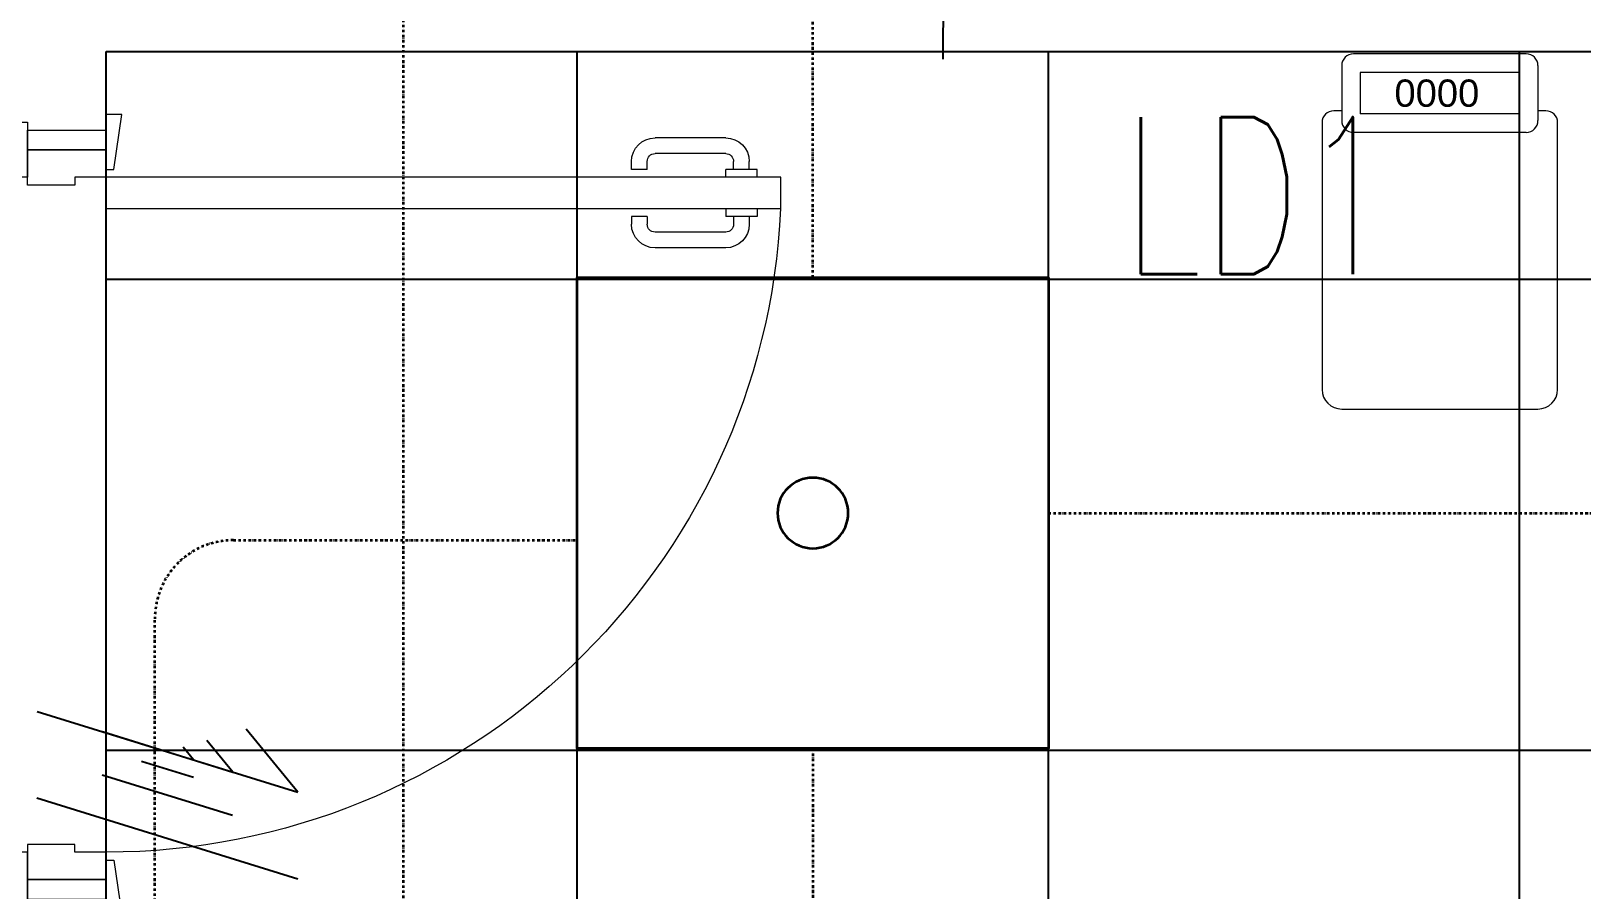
# Model space of a CAD drawing. Extents: x -12260 to 184725, y -29287 to 19916.
# Drawn here: x 44680 to 46654, y -10607 to -9514 of the extents above; entities that cross this region are included whole.
import ezdxf
from ezdxf.enums import TextEntityAlignment as Align

# ---------------------------------------------------------------- set-up
doc = ezdxf.new("R2010")
doc.units = 0
doc.header["$LTSCALE"] = 0.25
doc.linetypes.add('DASHDOT', pattern=[25.4, 12.7, -6.35, 0, -6.35])
doc.layers.add('01-First Floor-FUR$0$FALSE CEILING', color=251, linetype='Continuous')
for name, color, linetype, lineweight in [('01-First Floor-FUR$0$LOADING', 253, 'Continuous', 5), ('01-First Floor-FUR$0$Walls', 251, 'Continuous', 5), ('01-First Floor-FUR$0$Wooden Joinery', 251, 'Continuous', 5), ('E-LITE-CIRC-NUMB', 6, 'Continuous', 25), ('E-LITE-CLNG', 150, 'Continuous', 35), ('E-LITE-CLNG-CNDT', 6, 'DASHDOT', 35), ('E-LITE-CTRL', 6, 'Continuous', 25), ('E-LITE-IDEN', 6, 'Continuous', 25), ('E-POWR-WIRE', 6, 'Continuous', 25), ('E-POWR-WIRE @ 100', 6, 'Continuous', 25), ('E-POWR-WIRE @ 20', 6, 'Continuous', 25), ('E-POWR-WIRE @ 50', 6, 'Continuous', 25)]:
    doc.layers.add(name, color=color, linetype=linetype, lineweight=lineweight)
doc.styles.add('01-First Floor-FUR$0$Standard', font='arial.ttf')
doc.styles.add('DC_SIMPLEX', font='SIMPLEX.shx', dxfattribs={"width": 0.7})

# ---------------------------------------------------------------- blocks, each defined once
blk = doc.blocks.new('*U24')
blk.add_lwpolyline([(-300, 300), (-300, -300), (300, -300), (300, 300)], close=True)
blk.add_circle((0, 0), 45)
at = {"layer": 'E-LITE-CIRC-NUMB', "style": 'DC_SIMPLEX', "width": 0.7, "flags": 8}
blk.add_attdef('CIRCUIT', text='', height=200, rotation=0, dxfattribs=at).set_placement((-473.9, 300), align=Align.RIGHT)
at = {"layer": 'E-LITE-CTRL', "style": 'DC_SIMPLEX', "width": 0.7, "flags": 8}
blk.add_attdef('CONTROL', (1118.9, -935), '', height=200, rotation=360, dxfattribs=at)
at = {"layer": 'E-LITE-IDEN', "style": 'DC_SIMPLEX', "width": 0.7, "flags": 8}
blk.add_attdef('TYPE', (460.4, 457.6), '', height=200, rotation=360, dxfattribs=at)
blk = doc.blocks.new('*U43')
for p, q in [((-1.658, 1.617), (1.663, 0.587)), ((-1.66, 0.515), (1.66, -0.515)), ((-1.663, -0.587), (1.658, -1.617)), ((1.659, -1.078), (1.657, -2.157))]:
    blk.add_line(p, q)
at = {"const_width": 0.414}
blk.add_lwpolyline([(1.278, -0.19, 1), (1.277, -0.604, 1)], format="xyb", close=True, dxfattribs=at)
blk = doc.blocks.new('*U790')
at = {"layer": 'E-POWR-WIRE @ 100', "xscale": 100, "yscale": 100, "zscale": 100}
blk.add_blockref('*U43', (45676.1, -9334, -0.1), dxfattribs=at)
at = {"layer": 'E-POWR-WIRE @ 20', "xscale": 20, "yscale": 20, "zscale": 20}
blk.add_blockref('*U43', (45676.1, -9334, -0.1), dxfattribs=at)
at = {"layer": 'E-POWR-WIRE @ 50', "xscale": 50, "yscale": 50, "zscale": 50}
blk.add_blockref('*U43', (45676.1, -9334, -0.1), dxfattribs=at)
blk = doc.blocks.new('*U45')
for p, q in [((-1.66, 0.515), (1.66, -0.515)), ((1.66, -0.515), (1.001, 0.287)), ((-1.663, -0.587), (1.658, -1.617))]:
    blk.add_line(p, q)
blk = doc.blocks.new('*U820')
at = {"layer": 'E-POWR-WIRE @ 100', "xscale": 100, "yscale": 100, "zscale": 100}
blk.add_blockref('*U45', (44854.2, -10432.1), dxfattribs=at)
at = {"layer": 'E-POWR-WIRE @ 20', "xscale": 20, "yscale": 20, "zscale": 20}
blk.add_blockref('*U45', (44854.2, -10432.1), dxfattribs=at)
at = {"layer": 'E-POWR-WIRE @ 50', "xscale": 50, "yscale": 50, "zscale": 50}
blk.add_blockref('*U45', (44854.2, -10432.1), dxfattribs=at)
blk = doc.blocks.new('01-First Floor-FUR$0$A$C72370EFE')
at = {"layer": '01-First Floor-FUR$0$Wooden Joinery'}
for p, q in [((-0.01, -0.03), (-0.01, -0.07)), ((0, -0.03), (-0.01, -0.03)), ((0.04, -0.03), (0.05, -0.03)), ((0.05, -0.03), (0.05, -0.07)), ((-0.01, -0.04), (-0.02, -0.04)), ((0.05, -0.04), (0.06, -0.04)), ((-0.05, -0.07), (-0.05, -0.16)), ((-0.03, -0.07), (-0.03, -0.16)), ((-0.01, -0.06), (-0.02, -0.06)), ((0, -0.07), (-0.01, -0.07)), ((0.04, -0.07), (0.05, -0.07)), ((0.05, -0.06), (0.06, -0.06)), ((0.07, -0.07), (0.07, -0.16)), ((0.09, -0.07), (0.09, -0.16)), ((-0.01, -0.17), (-0.02, -0.17)), ((-0.01, -0.17), (-0.01, -0.19)), ((0.05, -0.17), (0.06, -0.17)), ((0.05, -0.17), (0.05, -0.19)), ((-0.01, -0.19), (-0.02, -0.19)), ((0.05, -0.19), (0.06, -0.19))]:
    blk.add_line(p, q, dxfattribs=at)
for centre, radius, start, end in [((-0.02, -0.07), 0.03, 90, 180), ((0.06, -0.07), 0.03, 0, 90), ((-0.02, -0.07), 0.01, 90, 180), ((0.06, -0.07), 0.01, 0, 90), ((-0.02, -0.16), 0.03, 180, 270), ((-0.02, -0.16), 0.01, 180, 270), ((0.06, -0.16), 0.01, 270, 0), ((0.06, -0.16), 0.03, 270, 0)]:
    blk.add_arc(centre, radius, start, end, dxfattribs=at)
blk = doc.blocks.new('01-First Floor-FUR$0$A$C5DAD61B4')
at = {"layer": '01-First Floor-FUR$0$Wooden Joinery'}
for points in [[(80, 959.1), (80, 969.1), (10, 979.1), (10, 959.1)], [(940, 959.1), (940, 969.1), (1010, 979.1), (1010, 959.1)], [(70, 859.1), (70, 849.1), (0, 839.1), (0, 859.1)], [(120, 859.1), (120, 0), (80, 0), (80, 859.1)], [(950, 859.1), (950, 849.1), (1020, 839.1), (1020, 859.1)]]:
    blk.add_lwpolyline(points, close=True, dxfattribs=at)
for points in [[(45, 859.1), (45, 959.1), (20, 959.1), (20, 859.1), (45, 859.1)], [(45, 859.1), (80, 859.1), (80, 899.1), (90, 899.1), (90, 959.1), (45, 959.1), (45, 859.1)], [(975, 859.1), (940, 859.1), (940, 899.1), (930, 899.1), (930, 959.1), (975, 959.1), (975, 859.1)], [(975, 859.1), (975, 959.1), (1000, 959.1), (1000, 859.1), (975, 859.1)]]:
    blk.add_lwpolyline(points, dxfattribs=at)
blk.add_arc((80, 859.1), 860, 272.666, 0, dxfattribs=at)
at = {"layer": '01-First Floor-FUR$0$Wooden Joinery', "xscale": 999.9999999998854, "yscale": 999.9999999998854, "zscale": 999.9999999998854, "rotation": 180}
blk.add_blockref('01-First Floor-FUR$0$A$C72370EFE', (120, 0), dxfattribs=at)
blk = doc.blocks.new('01-First Floor-FUR$0$HF13461A-P')
at = {"layer": '01-First Floor-FUR$0$LOADING'}
for p, q in [((0.0229, 0.4353), (0.0229, 0.3653)), ((0.2579, 0.4503), (0.0379, 0.4503)), ((0.2729, 0.4353), (0.2729, 0.3653)), ((0.2493, 0.4266), (0.0466, 0.4266)), ((0.0466, 0.4266), (0.0466, 0.3739)), ((0.2493, 0.4266), (0.2493, 0.3739)), ((0.0229, 0.3778), (0.0129, 0.3778)), ((0.2829, 0.3778), (0.2729, 0.3778)), ((-0.0021, 0.3628), (-0.0021, 0.0228)), ((0.2493, 0.3739), (0.0466, 0.3739)), ((0.2979, 0.0228), (0.2979, 0.3628)), ((0.2579, 0.3503), (0.0379, 0.3503)), ((0.0229, -0.0022), (0.2729, -0.0022))]:
    blk.add_line(p, q, dxfattribs=at)
for centre, radius, start, end in [((0.0379, 0.4353), 0.015, 90, 180), ((0.2579, 0.4353), 0.015, 0, 90), ((0.0129, 0.3628), 0.015, 90, 180), ((0.2829, 0.3628), 0.015, 0, 90), ((0.0379, 0.3653), 0.015, 180, 270), ((0.2579, 0.3653), 0.015, 270, 0), ((0.0229, 0.0228), 0.025, 180, 270), ((0.2729, 0.0228), 0.025, 270, 0)]:
    blk.add_arc(centre, radius, start, end, dxfattribs=at)
at = {"layer": '01-First Floor-FUR$0$LOADING', "style": '01-First Floor-FUR$0$Standard'}
blk.add_text('0000', height=0.03477, dxfattribs=at).set_placement((0.0901, 0.3829))
blk = doc.blocks.new('01-First Floor-FUR')
at = {"layer": '01-First Floor-FUR$0$FALSE CEILING', "linetype": 'Continuous'}
for p, q in [((45376, -12830), (45376, -9540)), ((45976, -12830), (45976, -9540)), ((46576, -12830), (46576, -9540)), ((44776, -9830), (48976, -9830)), ((44776, -10430), (48976, -10430))]:
    blk.add_line(p, q, dxfattribs=at)
at = {"layer": '01-First Floor-FUR$0$FALSE CEILING'}
blk.add_lwpolyline([(44776, -9540), (48976, -9540), (48976, -12830), (44776, -12830)], close=True, dxfattribs=at)
at = {"layer": '01-First Floor-FUR$0$Walls'}
for p, q in [((44776, -9540), (44776, -9640)), ((48976, -9540), (44776, -9540)), ((44676, -9640), (44776, -9640))]:
    blk.add_line(p, q, dxfattribs=at)
at = {"layer": '01-First Floor-FUR$0$LOADING', "lineweight": 0, "xscale": 1000, "yscale": 1000, "zscale": 1000}
blk.add_blockref('01-First Floor-FUR$0$HF13461A-P', (46326.7, -9993.2, -0.1), dxfattribs=at)
at = {"layer": '01-First Floor-FUR$0$Wooden Joinery', "xscale": -1, "rotation": 90}
blk.add_blockref('01-First Floor-FUR$0$A$C5DAD61B4', (45635.1, -9620), dxfattribs=at)

msp = doc.modelspace()

# ---------------------------------------------------------------- linework, layer by layer
at = {"layer": 'E-LITE-CLNG-CNDT', "color": 1}
msp.add_lwpolyline([(45376, -6740.1), (45204.4, -6839.2, 0.267949), (45154.4, -6925.8), (45154.4, -11835.9, 0.414214), (45254.4, -11935.9), (45376.1, -11935.9)], format="xyb", dxfattribs=at)
at = {"layer": 'E-LITE-CLNG-CNDT', "elevation": -0.1}
for points in [[(45676.1, -9827.9), (45676.1, -8840.1)], [(45976.1, -10127.9), (47776.1, -10127.9)], [(45676.1, -10427.9), (45676.1, -11627.9)]]:
    msp.add_lwpolyline(points, dxfattribs=at)
at = {"layer": 'E-LITE-CLNG-CNDT'}
msp.add_lwpolyline([(44838, -10873.7), (44838, -10262.5, -0.414214), (44938, -10162.5), (45376.1, -10162.5)], format="xyb", dxfattribs=at)

# ---------------------------------------------------------------- block references
at = {"layer": 'E-LITE-CLNG'}
ref = msp.add_blockref('*U24', (45676.1, -10127.9, -0.1), dxfattribs=dict(at, xscale=-1))
ref.add_attrib('TYPE', 'LD1', (46069.6, -9823.4, -0.1), dxfattribs={"layer": 'E-LITE-IDEN', "height": 200, "rotation": 0, "style": 'DC_SIMPLEX', "width": 0.7, "flags": 8})
at = {"layer": 'E-LITE-CLNG-CNDT'}
msp.add_blockref('01-First Floor-FUR', (0, 0), dxfattribs=at)
at = {"layer": 'E-POWR-WIRE'}
for name in ['*U790', '*U820']:
    msp.add_blockref(name, (0, 0), dxfattribs=at)

doc.saveas('drawing.dxf')
